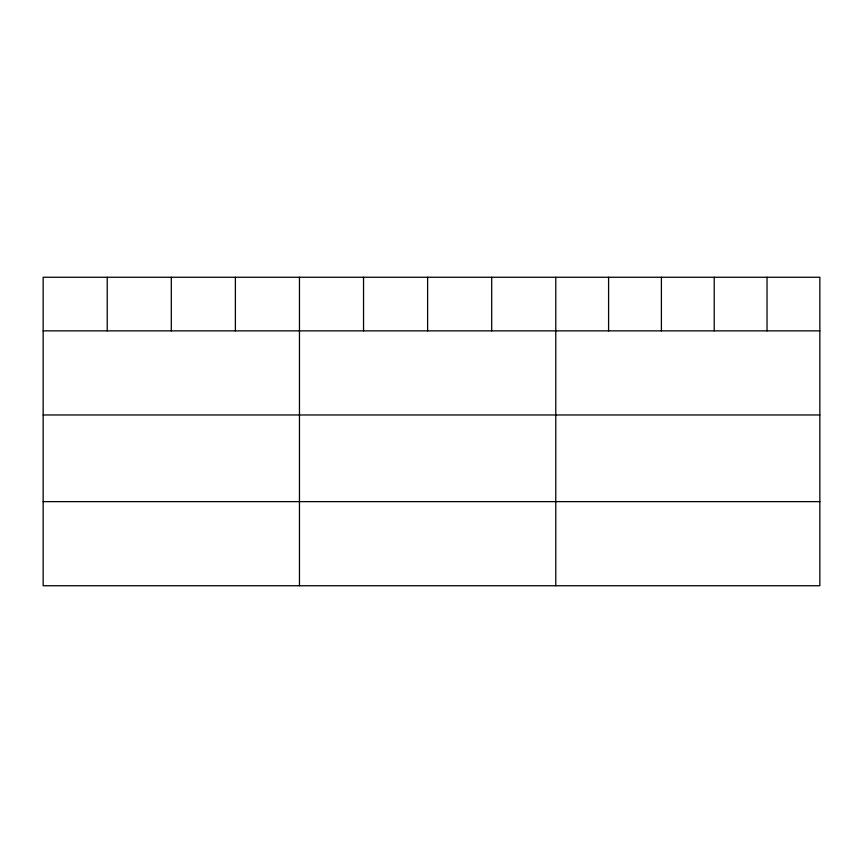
<?xml version="1.0" encoding="UTF-8"?>
<svg xmlns="http://www.w3.org/2000/svg" width="863" height="863" viewBox="0 0 863 863"><rect width="100%" height="100%" fill="white"/><g stroke="black" fill="none" stroke-linecap="round" stroke-linejoin="round"><path stroke-width="1.29" d="M819.85 330.863L819.85 585.74L43.15 585.74L43.15 277.26L819.85 277.26L819.85 330.863L43.15 330.863M43.15 414.974L819.85 414.974M43.15 501.63L819.85 501.63M767.034 277.26L767.034 330.863M714.219 277.26L714.219 330.863M661.403 277.26L661.403 330.863M608.588 277.26L608.588 330.863M555.772 277.26L555.772 585.74M491.694 277.26L491.694 330.863M427.617 277.26L427.617 330.863M363.539 277.26L363.539 330.863M299.461 277.26L299.461 585.74M235.383 277.26L235.383 330.863M171.306 277.26L171.306 330.863M107.228 277.26L107.228 330.863"/></g></svg>
